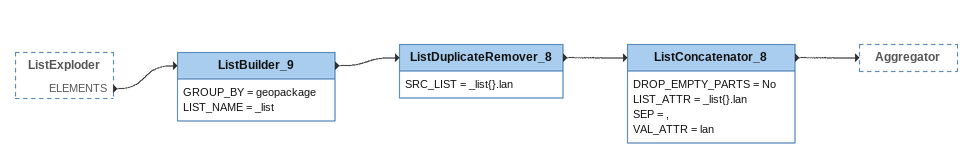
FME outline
ListExploder [outside]
    ELEMENTS -> ListBuilder_9
ListBuilder_9
    GROUP_BY = geopackage
    LIST_NAME = _list
    -> ListDuplicateRemover_8
ListDuplicateRemover_8
    SRC_LIST = _list{}.lan
    -> ListConcatenator_8
ListConcatenator_8
    DROP_EMPTY_PARTS = No
    LIST_ATTR = _list{}.lan
    SEP = ,
    VAL_ATTR = lan
    -> Aggregator
